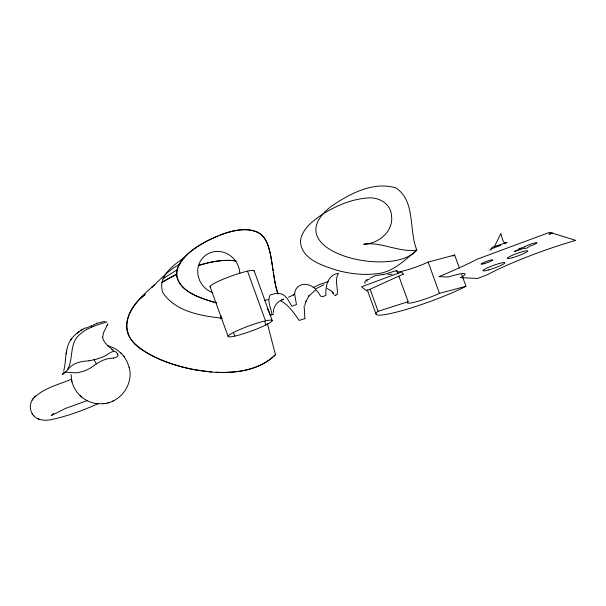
<?xml version="1.0" encoding="UTF-8"?>
<svg xmlns="http://www.w3.org/2000/svg" width="606" height="606" viewBox="0 0 606 606"><rect width="100%" height="100%" fill="white"/><g stroke="black" fill="none" stroke-linecap="round" stroke-linejoin="round"><path stroke-width="0.91" d="M273.351 312.514C273.367 306.454 277.359 301.061 283.79 299.159L281.873 299.841M85.719 327.74C79.78 330.724 74.099 334.709 70.417 340.345L71.766 338.481C64.372 347.723 66.63 360.32 63.668 371.092M220.69 318.847L221.061 316.059M66.698 350.366L66.122 353.889M62.426 374.197L64.001 372.281M304.803 305.485L305.947 301.205L305.81 301.583L309.189 295.592L308.848 296.008L315.4 290.176M32.58 399.43C29.656 403.641 29.512 409.679 32.413 413.928M66.675 370.842C74.288 360.032 68.402 343.246 80.159 334.186C87.082 327.505 99.808 324.134 106.982 322.006M32.83 399.074C42.685 388.264 58.032 384.863 71.107 379.401M53.078 414.087L53.351 413.678L51.199 415.625L65.827 408.308L87.143 400.634M494.534 246.347L500.867 233.537C501.866 235.719 503.01 246.157 507.063 242.37L492.299 247.316L489.898 250.202L493.125 248.066M32.141 400.081L33.254 398.43M91.37 327.232L93.597 324.869L97.028 323.43M104.641 403.566C121.314 401.596 133.782 383.522 129.101 367.198M107.004 325.233L107.838 323.93L103.52 332.694L102.619 337.625L102.588 337.247C103.497 342.935 108.754 346.359 112.754 349.942L111.943 349.298L113.655 350.571M154.818 284.661L152.22 286.896C137.138 299.765 114.61 323.589 134.176 342.92C147.084 355.745 164.824 362.032 181.982 366.903A176.8 166.158 50.7 0 0 194.731 369.774L211.895 372.046M67.728 369.811C72.667 362.82 80.984 361.237 88.984 360.843M34.027 397.513L34.777 396.778M34.883 396.672L35.61 395.96M152.22 286.896L151.795 287.335L166.703 273.139L173.611 267.913L180.505 263.625M267.42 323.649L275.45 354.73C260.065 370.054 236.969 373.228 216.198 372.311M141.046 298.107L145.387 294.175M275.45 354.73C258.088 371.645 232.022 373.819 209.055 371.796C186.08 369.236 163.006 363.024 143.334 350.571C118.238 336.459 124.7 309.514 144.849 294.667M465.984 286.297L439.464 293.342A20.915 2.515 -19.9 0 1 416.133 301.811A20.915 2.515 -19.9 0 1 408.118 301.69L377.833 311.386A54.192 6.507 -19.9 0 0 403.24 310.295A54.192 6.507 -19.9 0 0 465.976 286.297L461.742 274.579M91.514 367.387C97.945 362.244 105.043 358.138 113.511 358.116M162.787 278.874L176.71 270.018M288.554 297.182L293.834 294.713M293.334 295.046L294.766 294.099M184.921 257.361C173.43 264.739 156.939 277.147 162.953 292.812C175.604 311.711 201.283 315.976 222.357 318.211M323.846 284.759L316.158 288.615M370.061 278.093L375.531 275.548L383.651 274.457M161.832 282.388L167.62 278.98A195.496 183.724 50.7 0 1 176.558 274.306M82.931 329.225L80.795 330.512M161.673 282.494L176.907 274.17M86.113 328.293L91.703 325.505M313.166 287.57L319.513 284.525L328.475 281.525M498.246 245.869L500.723 245.172L496.079 246.945L497.261 246.362M494.019 247.907L494.973 247.43M494.163 247.831L495.079 247.392M98.589 403.414C83.855 410.118 68.546 415.754 52.745 419.307C45.564 421.132 36.14 420.806 32.088 413.489M112.383 401.361L113.405 400.884M217.933 235.923L215.584 236.901A132.956 124.95 50.7 0 0 204.214 242.521C191.988 249.975 175.945 259.929 176.619 276.162C180.618 291.607 198.162 297.046 211.638 301.568A119.7 112.496 50.7 0 0 216.728 302.924M220.304 234.999C232.159 230.833 245.892 226.886 257.967 232.34C269.261 239.09 270.246 253.709 272.314 265.398M365.092 283.358A54.328 6.53 -19.9 0 1 366.744 279.949L369.562 279.055M383.181 274.745L396.801 270.435L397.983 273.692M524.425 247.021L518.819 248.793L521.084 248.528L514.373 251.513L522.493 248.763L526.69 248.18L529.871 246.18A6.764 0.811 -19.9 0 0 536.795 243.014A6.764 0.811 -19.9 0 0 532.182 243.665A6.764 0.811 -19.9 0 0 524.531 246.937M96.718 323.271L98.498 322.733M198.45 265.496C210.608 261.747 223.531 259.073 236.272 261.019M198.851 265.375C210.593 261.8 222.985 259.27 235.287 260.86M107.679 402.967L108.739 402.679M459.386 268.064L454.667 255.043L428.154 262.095A20.915 2.515 -19.9 0 1 397.21 271.958M264.617 300.478L268.458 299.546M99.354 322.733L101.369 322.218M335.974 295.455L335.626 295.539A3.947 0.477 -19.9 0 1 334.83 295.675L335.648 295.001A3.969 0.477 -19.9 0 1 336.527 294.637L337.353 294.327C337.89 287.464 334.474 279.366 338.504 273.298C327.702 274.616 325.225 286.555 325.952 295.304C325.028 295.773 324.051 296.129 323.059 296.448C319.968 298.046 319.423 292.562 317.226 291.418C312.825 284.411 302 281.146 296.372 288.539A10.628 9.991 50.7 0 0 294.675 294.334L296.455 304.583L291.812 306.204L287.403 298.705L284.456 295.622L281.813 294.046L278.866 293.319L275.889 293.448L270.17 294.925C266.822 300.902 271.094 308.06 271.996 314.34L273.314 314.166L270.571 315.506L267.405 308.462M101.823 321.922L105.096 321.46M97.672 403.717L103.376 403.717M103.187 403.74L104.8 403.543M392.021 274.268L387.878 274.374M64.842 372.046L75.636 372.864A24.702 14.158 -31.2 0 0 91.521 367.403M71.97 381.765C74.735 393.029 84.779 402.02 96.286 403.551M96.104 403.528L97.839 403.74M216.213 302.75C200.525 298.334 173.46 290.448 177.111 269.322C184.436 251.043 204.169 241.794 221.266 234.636C236.173 228.651 260.951 224.621 267.511 244.12C273.344 260.201 272.473 277.806 277.927 294.001L275.669 285.774L273.359 272.639M107.421 345.708C113.86 347.246 119.715 351.048 123.783 356.275M327.081 288.479L331.293 290.918L333.929 294.349M37.814 418.761L38.481 419.026M38.951 419.216L39.602 419.473M280.404 300.697C288.744 304.924 293.993 313.067 299.228 320.476L300.182 320.089A4.265 0.515 -19.9 0 1 304.916 318.786L304.144 306.235M80.159 395.68L81.598 396.975M120.185 352.442L121.518 353.677M124.169 356.79L127.207 361.85L129.146 367.365M123.677 356.139L124.275 356.926M33.565 415.458L33.883 415.89M93.968 359.472L96.437 364.039M117.844 354.237C114.784 347.92 108.891 353.896 105.058 355.949A24.694 8.931 -10 0 1 88.976 360.767M428.154 262.095L439.464 293.342M398.922 276.298L408.118 301.69M366.744 279.949L367.213 281.252M370.281 289.713L378.053 311.196M367.213 289.691L376.008 313.999M254.172 270.867L272.177 320.604A23.422 2.818 -19.9 0 1 239.362 334.936A23.422 2.818 -19.9 0 1 238.862 329.937A23.422 2.818 -19.9 0 1 272.177 320.604M247.513 271.132L265.519 320.877M264.807 321.847L265.928 324.952M233.628 333.005L234.749 336.11M210.085 286.646L228.091 336.383M71.023 374.47L71.819 381.129M71.773 380.962L72.016 381.931M272.692 268.019L273.064 270.64M66.198 371.425A24.702 1.409 -48.3 0 1 62.494 374.114M117.822 354.237A24.694 6.53 9.5 0 1 113.58 358.138M496.715 246.49A3.515 0.591 -20.5 0 1 497.579 245.96M212.751 292.69A21.801 20.483 50.7 0 1 198.086 267.458A21.801 20.483 50.7 0 1 220.569 251.649A21.801 20.483 50.7 0 1 239.764 273.7M210.608 287.07A23.422 2.818 -19.9 0 1 230.704 276.275A23.422 2.818 -19.9 0 1 254.088 271.2M454.667 255.043A54.192 6.507 -19.9 0 1 452.69 256.05M396.089 271.215A20.915 2.515 -19.9 0 1 396.809 270.435M300.478 240.476C300.402 259.186 322.968 265.739 337.466 270.435C349.935 273.723 362.979 275.313 375.834 273.814C392.665 272.829 404.694 260.118 416.837 250.043C408.573 230.303 415.86 201.306 396.029 187.966C373.394 181.02 349.829 193.693 331.49 206.169C273.715 251.035 393.105 279.086 416.837 250.043C399.127 252.77 381.416 241.491 363.698 244.218C378.644 243.907 393.809 231.272 391.499 215.41C390.643 203.29 378.046 196.473 366.865 198.079C351.48 199.253 336.913 205.495 323.831 213.41C313.953 219.94 302.659 228 300.478 240.476M79.075 331.664L77.273 333.027L79.068 331.679M403.346 274.086L366.592 290.812L361.54 286.789L401.634 271.958L403.346 274.086M552.157 233.06L549.119 234.234L552.445 233.151L575.7 240.385A73.417 8.817 -19.9 0 0 487.429 274.7L477.634 278.457L460.628 277.631A26.05 3.128 -19.9 0 0 448.099 277.025L439.07 276.594A105.944 12.726 -19.9 0 0 477.142 259.216L549.725 232.303L552.157 233.06M333.179 293.115L332.323 291.986L333.186 293.137M488.61 269.905A11.673 1.401 -19.9 0 0 504.896 262.769A11.673 1.401 -19.9 0 0 488.224 267.466A11.673 1.401 -19.9 0 0 488.61 269.905M484.171 263.686A6.196 0.742 -19.9 0 0 492.746 259.906A6.196 0.742 -19.9 0 0 483.83 262.436A6.196 0.742 -19.9 0 0 484.171 263.686M512.335 257.717A10.938 1.318 -19.9 0 0 527.781 251.005A10.938 1.318 -19.9 0 0 512.335 255.3A10.938 1.318 -19.9 0 0 512.335 257.717"/></g></svg>
